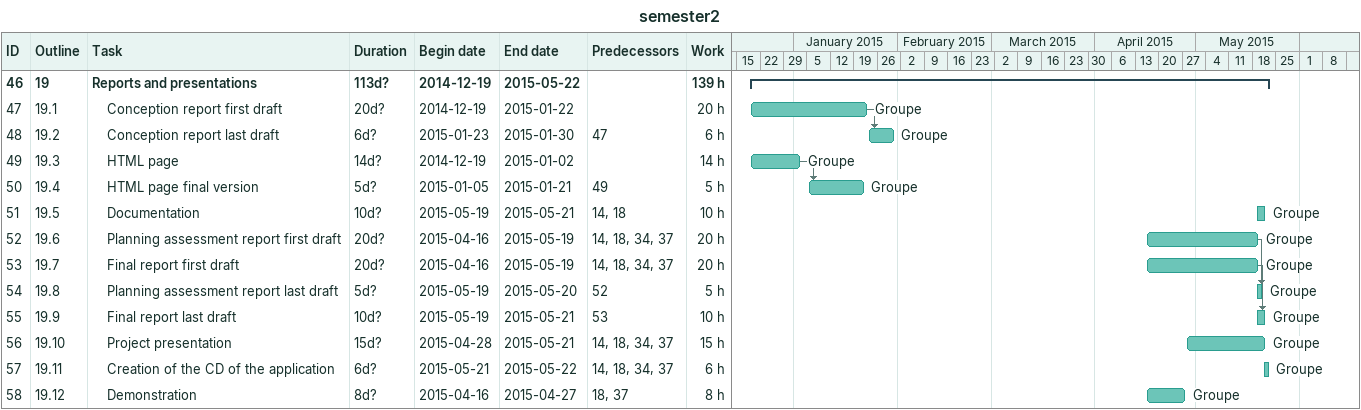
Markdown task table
semester2

| ID | WBS | Task | Duration | Start | Finish | Predecessors | Resources | Work (h) |
|---|---|---|---|---|---|---|---|---|
| 46 | 19 | **Reports and presentations** | 113d? | 2014-12-19 | 2015-05-22 |  |  | 139 |
| 47 | 19.1 | Conception report first draft | 20d? | 2014-12-19 | 2015-01-22 |  | Groupe | 20 |
| 48 | 19.2 | Conception report last draft | 6d? | 2015-01-23 | 2015-01-30 | 47 | Groupe | 6 |
| 49 | 19.3 | HTML page | 14d? | 2014-12-19 | 2015-01-02 |  | Groupe | 14 |
| 50 | 19.4 | HTML page final version | 5d? | 2015-01-05 | 2015-01-21 | 49 | Groupe | 5 |
| 51 | 19.5 | Documentation | 10d? | 2015-05-19 | 2015-05-21 | 14, 18 | Groupe | 10 |
| 52 | 19.6 | Planning assessment report first draft | 20d? | 2015-04-16 | 2015-05-19 | 14, 18, 34, 37 | Groupe | 20 |
| 53 | 19.7 | Final report first draft | 20d? | 2015-04-16 | 2015-05-19 | 14, 18, 34, 37 | Groupe | 20 |
| 54 | 19.8 | Planning assessment report last draft | 5d? | 2015-05-19 | 2015-05-20 | 52 | Groupe | 5 |
| 55 | 19.9 | Final report last draft | 10d? | 2015-05-19 | 2015-05-21 | 53 | Groupe | 10 |
| 56 | 19.10 | Project presentation | 15d? | 2015-04-28 | 2015-05-21 | 14, 18, 34, 37 | Groupe | 15 |
| 57 | 19.11 | Creation of the CD of the application | 6d? | 2015-05-21 | 2015-05-22 | 14, 18, 34, 37 | Groupe | 6 |
| 58 | 19.12 | Demonstration | 8d? | 2015-04-16 | 2015-04-27 | 18, 37 | Groupe | 8 |
